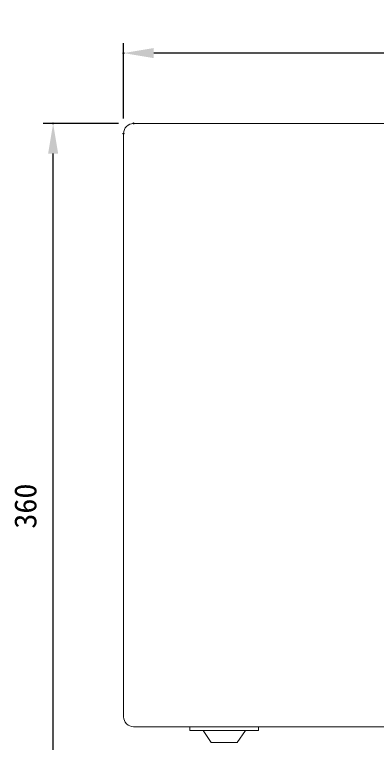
# Model space of a CAD drawing. Units: millimetres, scale not verified. Extents: x -203 to 203, y -143 to 143.
# Drawn here: x -128.8 to -92.9, y -83.5 to -11.1 of the extents above; entities that cross this region are included whole.
import ezdxf
from ezdxf.enums import TextEntityAlignment as Align

# ---------------------------------------------------------------- set-up
doc = ezdxf.new("R2010")
doc.units = ezdxf.units.MM
doc.header["$LTSCALE"] = 0.5
doc.header["$PDMODE"] = 32
doc.header["$PDSIZE"] = 0.1
doc.layers.add('0-1_DIMENSION_LINES$02_DIMENSI', color=7, linetype='Continuous', lineweight=25)
doc.layers.add('0-3_DIMENSION_LINES$03_LINES', color=7, linetype='Continuous', lineweight=18)
doc.layers.add('0-2_DEFPOINTS', color=7, linetype='Continuous')
doc.styles.add('ＭＳ ゴシック', font='')
doc.styles.get('ＭＳ ゴシック').set_extended_font_data('MS Gothic')

# ---------------------------------------------------------------- blocks, each defined once
blk = doc.blocks.new('D2')
at = {"layer": '0-1_DIMENSION_LINES$02_DIMENSI'}
for p, q in [((184, 254.054), (184, 269.054)), ((364, 254.054), (364, 269.054)), ((358, 267.054), (190, 267.054))]:
    blk.add_line(p, q, dxfattribs=at)
for points in [[(190, 268.054), (190, 266.054), (184, 267.054)], [(358, 266.054), (358, 268.054), (364, 267.054)]]:
    blk.add_solid(points, dxfattribs=at)
at = {"layer": '0-2_DEFPOINTS'}
for p in [(184, 267.054), (184, 251.054), (364, 251.054)]:
    blk.add_point(p, dxfattribs=at)
at = {"layer": '0-1_DIMENSION_LINES$02_DIMENSI', "style": 'ＭＳ ゴシック'}
blk.add_text('450', height=4.399, dxfattribs=at).set_placement((265.429, 269.054), align=Align.BOTTOM_LEFT)
blk = doc.blocks.new('D5')
at = {"layer": '0-1_DIMENSION_LINES$02_DIMENSI'}
for p, q in [((183, 253.054), (168, 253.054)), ((170, 115), (170, 247.054)), ((169, 109), (168, 109))]:
    blk.add_line(p, q, dxfattribs=at)
for points in [[(171, 247.054), (169, 247.054), (170, 253.054)], [(169, 115), (171, 115), (170, 109)]]:
    blk.add_solid(points, dxfattribs=at)
at = {"layer": '0-2_DEFPOINTS'}
for p in [(170, 253.054), (186, 253.054), (172, 109)]:
    blk.add_point(p, dxfattribs=at)
at = {"layer": '0-1_DIMENSION_LINES$02_DIMENSI', "style": 'ＭＳ ゴシック'}
blk.add_text('360', height=4.399, rotation=90, dxfattribs=at).set_placement((168, 172.455), align=Align.BOTTOM_LEFT)

msp = doc.modelspace()

# ---------------------------------------------------------------- linework, layer by layer
at = {"layer": '0-3_DIMENSION_LINES$03_LINES'}
for p, q in [((-117, -21.9731), (-29, -21.9731)), ((-118, -80.9731), (-118, -22.9731)), ((-29, -81.9731), (-117, -81.9731)), ((-109.284, -83.5332), (-106.716, -83.5332))]:
    msp.add_line(p, q, dxfattribs=at)
for points in [[(-104.58, -81.9731), (-111.42, -81.9731), (-111.42, -82.3505), (-104.58, -82.3505)], [(-105.9, -82.3505), (-106.716, -83.5332), (-109.284, -83.5332), (-110.1, -82.3505)]]:
    msp.add_lwpolyline(points, close=True, dxfattribs=at)
for centre, start, end in [((-117, -22.9731), 90, 180), ((-117, -80.9731), 180, 270)]:
    msp.add_arc(centre, 1, start, end, dxfattribs=at)

# ---------------------------------------------------------------- block references
at = {"layer": '0-1_DIMENSION_LINES$02_DIMENSI', "xscale": 0.5, "yscale": 0.5}
for name in ['D2', 'D5']:
    msp.add_blockref(name, (-210, -148.5), dxfattribs=at)

doc.saveas('drawing.dxf')
